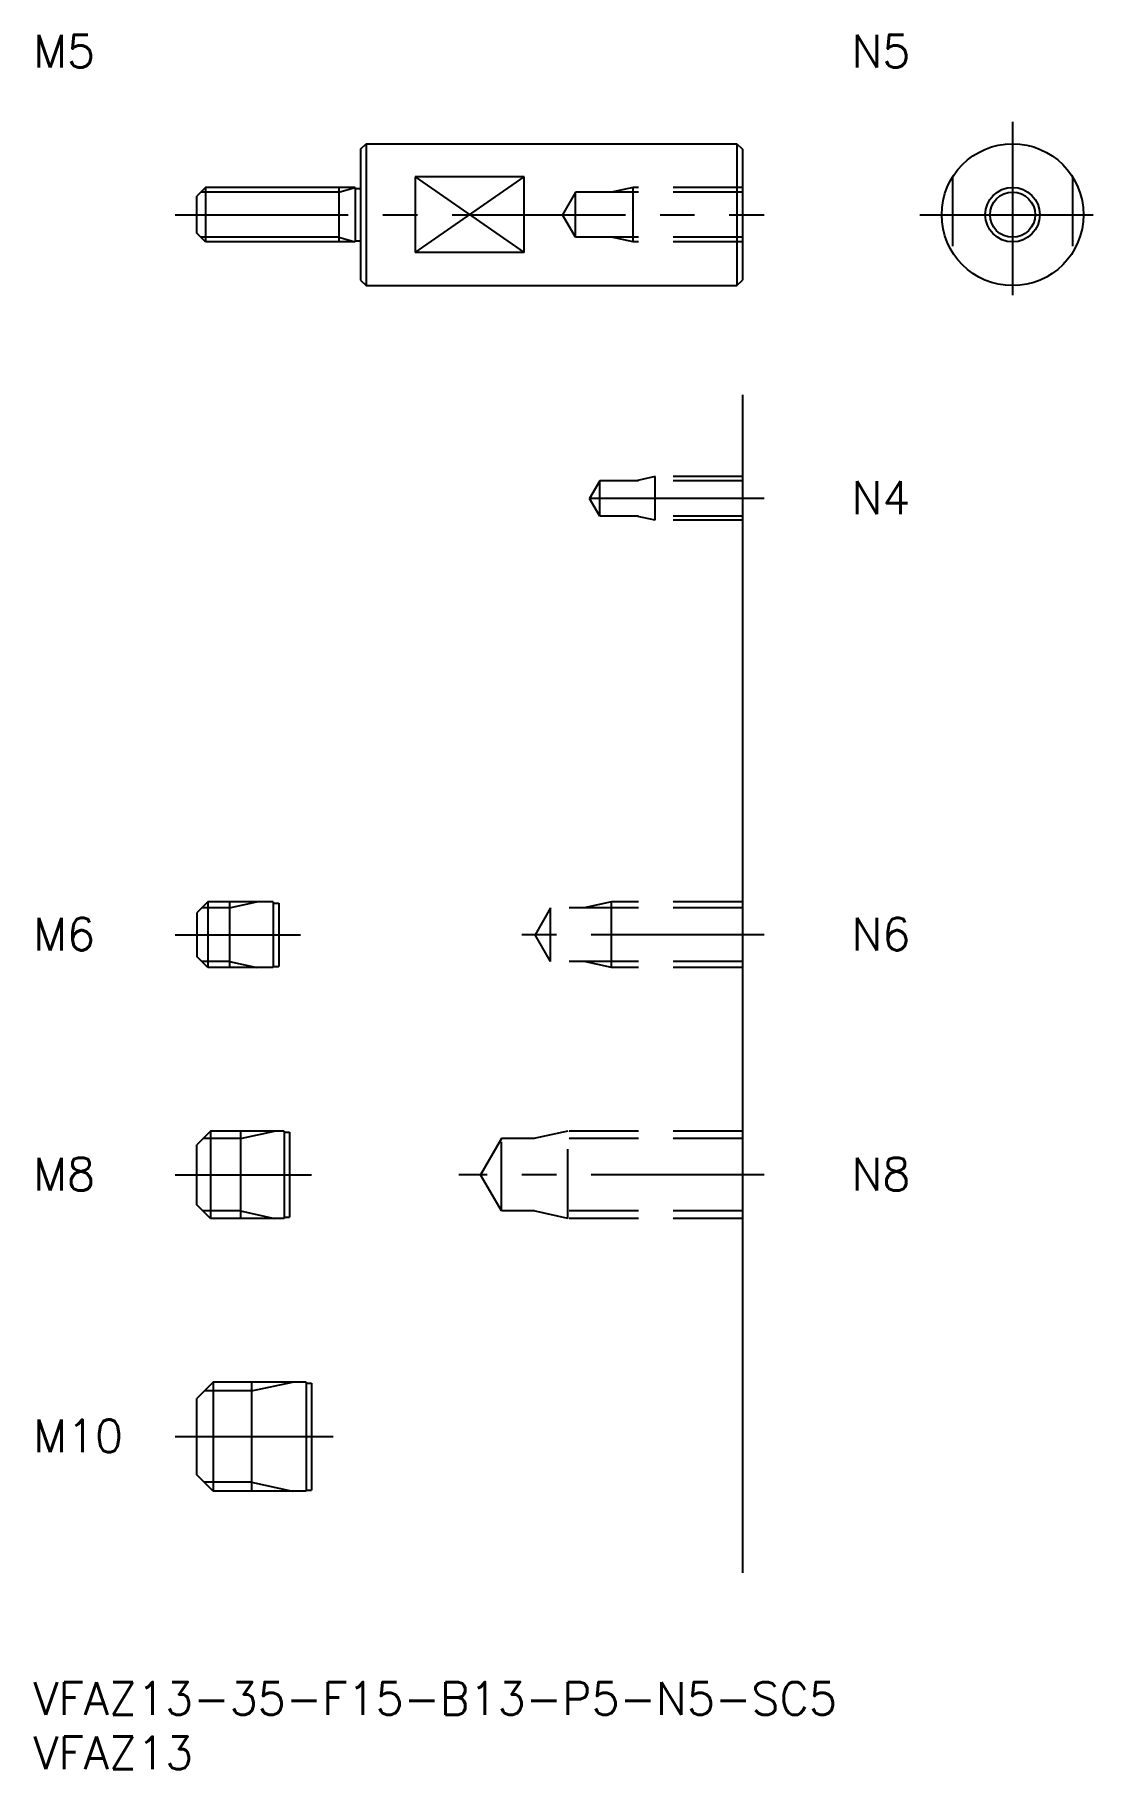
# Model space of a CAD drawing. Extents: x 0 to 98, y -8 to 151.
import ezdxf

# ---------------------------------------------------------------- set-up
doc = ezdxf.new("R2010")
doc.units = 0
doc.header["$LTSCALE"] = 0.5
doc.linetypes.add('CENTER', pattern=[50.8, 31.75, -6.35, 6.35, -6.35])
doc.linetypes.add('DASHED', pattern=[19.05, 12.7, -6.35])
for name, color, linetype in [('MSM_CENTER', 1, 'CENTER'), ('MSM_CONTINUOUS', 7, 'CONTINUOUS'), ('MSM_DASHED', 4, 'DASHED'), ('MSM_NARROW', 5, 'CONTINUOUS'), ('MSM_PART_NUMBER', 7, 'CONTINUOUS')]:
    doc.layers.add(name, color=color, linetype=linetype)
doc.styles.get("Standard").update_dxf_attribs({"font": 'txt.shx', "height": 1, "bigfont": 'bigfont.shx'})

# ---------------------------------------------------------------- blocks, each defined once
blk = doc.blocks.new('*U10')
at = {"layer": 'MSM_PART_NUMBER'}
blk.add_text('VFAZ13-35-F15-B13-P5-N5-SC5', height=3, dxfattribs=at).set_placement((0, -3))
blk = doc.blocks.new('*U11')
at = {"layer": 'MSM_PART_NUMBER'}
blk.add_text('VFAZ13', height=3, dxfattribs=at).set_placement((0, -8))
blk = doc.blocks.new('*U12')
at = {"layer": 'MSM_PART_NUMBER'}
blk.add_text('M10', height=3, dxfattribs=at).set_placement((0, 21.06))
blk = doc.blocks.new('*U13')
at = {"layer": 'MSM_PART_NUMBER'}
blk.add_text('M8', height=3, dxfattribs=at).set_placement((0, 45.06))
blk = doc.blocks.new('*U14')
at = {"layer": 'MSM_PART_NUMBER'}
blk.add_text('M6', height=3, dxfattribs=at).set_placement((0, 67.06))
blk = doc.blocks.new('*U15')
at = {"layer": 'MSM_PART_NUMBER'}
blk.add_text('M5', height=3, dxfattribs=at).set_placement((0, 148))
blk = doc.blocks.new('*U16')
at = {"layer": 'MSM_PART_NUMBER'}
blk.add_text('N8', height=3, dxfattribs=at).set_placement((75, 45.06))
blk = doc.blocks.new('*U17')
at = {"layer": 'MSM_PART_NUMBER'}
blk.add_text('N6', height=3, dxfattribs=at).set_placement((75, 67.06))
blk = doc.blocks.new('*U18')
at = {"layer": 'MSM_PART_NUMBER'}
blk.add_text('N4', height=3, dxfattribs=at).set_placement((75, 107.06))
blk = doc.blocks.new('*U19')
at = {"layer": 'MSM_PART_NUMBER'}
blk.add_text('N5', height=3, dxfattribs=at).set_placement((75, 148))

msp = doc.modelspace()

# ---------------------------------------------------------------- linework, layer by layer
at = {"layer": 'MSM_CENTER'}
for p, q in [((89.77, 143), (89.77, 126)), ((13, 134.5), (67, 134.5)), ((81.27, 134.5), (98.27, 134.5)), ((67, 108.5), (49, 108.5)), ((13, 68.5), (24.5, 68.5)), ((67, 68.5), (44, 68.5)), ((13, 46.5), (25.5, 46.5)), ((67, 46.5), (39, 46.5)), ((13, 22.5), (27.5, 22.5))]:
    msp.add_line(p, q, dxfattribs=at)
at = {"layer": 'MSM_CONTINUOUS'}
for p, q in [((30, 140.5), (30.5, 141)), ((30, 140.5), (30, 128.5)), ((30.5, 141), (64.5, 141)), ((30.5, 141), (30.5, 128)), ((64.5, 141), (64.5, 128)), ((64.5, 141), (65, 140.5)), ((65, 140.5), (65, 128.5)), ((15.8, 137), (15, 136.2)), ((29.5, 137), (15.8, 137)), ((15.8, 137), (15.8, 132)), ((28, 137), (28, 132)), ((29.5, 137), (29.5, 132)), ((29.5, 136.9), (30, 136.9)), ((45, 137.96), (35, 137.96)), ((35, 137.96), (35, 131.04)), ((45, 131.04), (45, 137.96)), ((15, 132.8), (15, 136.2)), ((15.8, 132), (15, 132.8)), ((29.5, 132), (15.8, 132)), ((29.5, 132.1), (30, 132.1)), ((45, 131.04), (35, 131.04)), ((30, 128.5), (30.5, 128)), ((30.5, 128), (64.5, 128)), ((64.5, 128), (65, 128.5)), ((65, 118), (65, 10)), ((16, 71.5), (15, 70.5)), ((15, 70.5), (15, 66.5)), ((22, 71.5), (16, 71.5)), ((16, 71.5), (16, 65.5)), ((18, 71.5), (18, 65.5)), ((22, 71.5), (22, 65.5)), ((22, 71.4), (22.5, 71.4)), ((22.5, 71.4), (22.5, 65.6)), ((16, 65.5), (15, 66.5)), ((22, 65.5), (16, 65.5)), ((22, 65.6), (22.5, 65.6)), ((16.25, 50.5), (15, 49.25)), ((23, 50.5), (16.25, 50.5)), ((16.25, 50.5), (16.25, 42.5)), ((19, 50.5), (19, 42.5)), ((23, 50.5), (23, 42.5)), ((23, 50.4), (23.5, 50.4)), ((23.5, 50.4), (23.5, 42.6)), ((15, 43.75), (15, 49.25)), ((16.25, 42.5), (15, 43.75)), ((23, 42.5), (16.25, 42.5)), ((23, 42.6), (23.5, 42.6)), ((16.5, 27.5), (15, 26)), ((25, 27.5), (16.5, 27.5)), ((16.5, 27.5), (16.5, 17.5)), ((20, 27.5), (20, 17.5)), ((25, 27.5), (25, 17.5)), ((25, 27.4), (25.5, 27.4)), ((25.5, 27.4), (25.5, 17.6)), ((15, 19), (15, 26)), ((16.5, 17.5), (15, 19)), ((25, 17.5), (16.5, 17.5)), ((25, 17.6), (25.5, 17.6))]:
    msp.add_line(p, q, dxfattribs=at)
for radius in [6.5, 2.07]:
    msp.add_circle((89.77, 134.5), radius, dxfattribs=at)
at = {"layer": 'MSM_DASHED'}
for p, q in [((55, 137), (53, 136.57)), ((65, 137), (55, 137)), ((55, 132), (55, 137)), ((84.27, 137.96), (84.27, 131.04)), ((95.27, 137.96), (95.27, 131.04)), ((49.69, 136.57), (48.5, 134.5)), ((65, 136.57), (49.69, 136.57)), ((49.69, 132.43), (49.69, 136.57)), ((49.69, 132.43), (48.5, 134.5)), ((65, 132.43), (49.69, 132.43)), ((55, 132), (53, 132.43)), ((65, 132), (55, 132)), ((51.94, 110.12), (51, 108.5)), ((65, 110.12), (51.94, 110.12)), ((51.94, 106.88), (51.94, 110.12)), ((57, 110.5), (55.25, 110.12)), ((65, 110.5), (57, 110.5)), ((57, 106.5), (57, 110.5)), ((51.94, 106.88), (51, 108.5)), ((65, 106.88), (51.94, 106.88)), ((57, 106.5), (55.25, 106.88)), ((65, 106.5), (57, 106.5)), ((47.42, 70.96), (46, 68.5)), ((65, 70.96), (47.42, 70.96)), ((47.42, 66.04), (47.42, 70.96)), ((53, 71.5), (50.5, 70.96)), ((65, 71.5), (53, 71.5)), ((53, 65.5), (53, 71.5)), ((47.42, 66.04), (46, 68.5)), ((65, 66.04), (47.42, 66.04)), ((53, 65.5), (50.5, 66.04)), ((65, 65.5), (53, 65.5)), ((42.92, 49.82), (41, 46.5)), ((42.92, 43.18), (42.92, 49.82)), ((65, 49.82), (42.92, 49.82)), ((49, 50.5), (45.88, 49.82)), ((49, 42.5), (49, 50.5)), ((65, 50.5), (49, 50.5)), ((42.92, 43.18), (41, 46.5)), ((65, 43.18), (42.92, 43.18)), ((49, 42.5), (45.88, 43.18)), ((65, 42.5), (49, 42.5))]:
    msp.add_line(p, q, dxfattribs=at)
at = {"layer": 'MSM_NARROW'}
for p, q in [((28, 136.57), (29.5, 137)), ((35, 131.04), (45, 137.96)), ((35, 137.96), (45, 131.04)), ((28, 136.57), (15.37, 136.57)), ((28, 132.43), (15.37, 132.43)), ((28, 132.43), (29.5, 132)), ((18, 70.96), (15.46, 70.96)), ((18, 70.96), (20.5, 71.5)), ((18, 66.04), (15.46, 66.04)), ((18, 66.04), (20.5, 65.5)), ((19, 49.82), (15.57, 49.82)), ((19, 49.82), (22.12, 50.5)), ((19, 43.18), (15.57, 43.18)), ((19, 43.18), (22.12, 42.5)), ((20, 26.69), (23.75, 27.5)), ((20, 26.69), (15.69, 26.69)), ((20, 18.31), (15.69, 18.31)), ((20, 18.31), (23.75, 17.5))]:
    msp.add_line(p, q, dxfattribs=at)
msp.add_circle((89.77, 134.5), 2.5, dxfattribs=at)

# ---------------------------------------------------------------- block references
at = {"layer": 'MSM_CONTINUOUS'}
for name in ['*U15', '*U19', '*U18', '*U14', '*U17', '*U13', '*U16', '*U12', '*U10', '*U11']:
    msp.add_blockref(name, (0, 0), dxfattribs=at)

doc.saveas('drawing.dxf')
